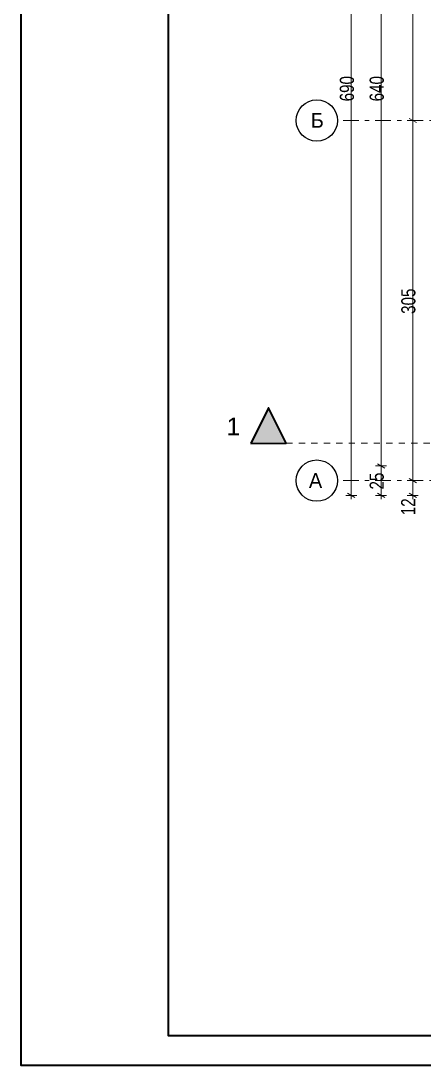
# Model space of a CAD drawing. Extents: x 1230 to 300706, y -1407 to 36108.
# Drawn here: x 235751 to 239169, y 2225 to 11069 of the extents above; entities that cross this region are included whole.
import ezdxf

# ---------------------------------------------------------------- set-up
doc = ezdxf.new("R2010")
doc.units = 0
doc.header["$LTSCALE"] = 5
doc.header["$MEASUREMENT"] = 0
doc.linetypes.add('- Двойно прекъснати линии', pattern=[1093.611073, 529.166651, -211.666656, 141.111112, -211.666656])
doc.linetypes.add('- Прекъснати линия', pattern=[423.333333, 211.666667, -211.666667])
for name, color, linetype, lineweight in [('1', 255, 'Continuous', 13), ('25', 9, 'Continuous', 35), ('41', 7, 'Continuous', 35), ('7', 7, 'Continuous', 25), ('85', 254, 'Continuous', 20)]:
    doc.layers.add(name, color=color, linetype=linetype, lineweight=lineweight)
doc.styles.add('GENERATED_STYLE_3', font='GOTHIC.TTF')
doc.styles.add('GENERATED_STYLE_6', font='Cambria Math.ttf')

msp = doc.modelspace()

# ---------------------------------------------------------------- hatches: boundary and pattern name
at = {"layer": '25', "linetype": 'Continuous', "lineweight": 35}
msp.add_hatch(color=256, dxfattribs=at).paths.add_polyline_path([(237700.9, 7491.1), (238000.9, 7491.6), (237850.4, 7791.3)])

# ---------------------------------------------------------------- linework, layer by layer
at = {"layer": '1', "linetype": '- Двойно прекъснати линии', "lineweight": 13, "ltscale": 0.05}
for p, q in [((239434.5, 10225.3), (238434.5, 10225.3)), ((239434.5, 7175.3), (238434.5, 7175.3))]:
    msp.add_line(p, q, dxfattribs=at)
at = {"layer": '25', "linetype": 'Continuous', "lineweight": 35, "flags": 128}
msp.add_lwpolyline([(237700.9, 7491.1), (238000.9, 7491.6), (237850.4, 7791.3)], close=True, dxfattribs=at)
at = {"layer": '41', "linetype": 'Continuous', "lineweight": 35, "ltscale": 0.1, "flags": 128}
for points in [[(256750.7, 17075.4), (235750.7, 17075.4), (235750.7, 2225.4), (256750.7, 2225.4)], [(256500.7, 16825.4), (237000.7, 16825.4), (237000.7, 2475.4), (256500.7, 2475.4)]]:
    msp.add_lwpolyline(points, close=True, dxfattribs=at)
at = {"layer": '7', "linetype": 'Continuous', "lineweight": 25}
for centre in [(238259.5, 10225.3), (238259.5, 7175.3)]:
    msp.add_circle(centre, 175, dxfattribs=at)
at = {"layer": '85', "linetype": 'Continuous', "lineweight": 20, "ltscale": 0.05}
for p, q in [((238551.1, 7050.3), (238551.1, 13950.3)), ((239072.2, 10225.3), (239072.2, 13825.3)), ((238803.8, 7300.3), (238803.8, 13700.3)), ((239119.1, 10225.3), (239025.3, 10225.3)), ((239040.9, 10243.3), (239103.4, 10207.2)), ((239072.2, 7175.3), (239072.2, 10225.3)), ((238850.7, 7300.3), (238757, 7300.3)), ((238772.6, 7318.3), (238835.1, 7282.2)), ((238803.8, 7050.3), (238803.8, 7300.3)), ((239119.1, 7175.3), (239025.3, 7175.3)), ((239040.9, 7193.3), (239103.4, 7157.2)), ((239072.2, 7050.3), (239072.2, 7175.3)), ((238597.9, 7050.3), (238504.2, 7050.3)), ((238519.8, 7068.3), (238582.3, 7032.2)), ((238551.1, 7019.7), (238551.1, 7050.3)), ((238850.7, 7050.3), (238757, 7050.3)), ((238772.6, 7068.3), (238835.1, 7032.2)), ((238803.8, 7019.7), (238803.8, 7050.3)), ((239119.1, 7050.3), (239025.3, 7050.3)), ((239040.9, 7068.3), (239103.4, 7032.2)), ((239072.2, 7019.7), (239072.2, 7050.3))]:
    msp.add_line(p, q, dxfattribs=at)
at = {"layer": '85', "linetype": '- Прекъснати линия', "lineweight": 20, "ltscale": 0.05}
msp.add_line((238000.9, 7491.6), (255204.5, 7518.1), dxfattribs=at)

# ---------------------------------------------------------------- texts
at = {"layer": '1', "linetype": 'Continuous', "lineweight": 13, "char_height": 120, "attachment_point": 7, "rotation": 90, "style": 'GENERATED_STYLE_6'}
for s, insert in [('\\A1;{\\W0.800000x;\\pql;\\fCentury Gothic|b0|i0|c0|p34;690}', (238576, 10387.8)), ('\\A1;{\\W0.800000x;\\pql;\\fCentury Gothic|b0|i0|c0|p34;640}', (238828.8, 10387.8)), ('\\A1;{\\W0.800000x;\\pql;\\fCentury Gothic|b0|i0|c0|p34;305}', (239097.1, 8587.8)), ('\\A1;{\\W0.800000x;\\pql;\\fCentury Gothic|b0|i0|c0|p34;25}', (238828.8, 7100.3)), ('\\A1;{\\W0.800000x;\\pql;\\fCentury Gothic|b0|i0|c0|p34;12}', (239094.1, 6882.2))]:
    msp.add_mtext(s, dxfattribs=dict(at, insert=insert))
at = {"layer": '1', "linetype": 'Continuous', "lineweight": 13, "char_height": 125, "attachment_point": 1, "style": 'GENERATED_STYLE_6'}
for s, insert in [('\\A1;{\\pql;\\pt0;\\fCentury Gothic|b0|i0|c0|p34;Б}', (238208.9, 10289.5)), ('\\A1;{\\pql;\\pt0;\\fCentury Gothic|b0|i0|c0|p34;А}', (238193, 7239.5))]:
    msp.add_mtext(s, dxfattribs=dict(at, insert=insert))
at = {"layer": '25', "linetype": 'Continuous', "lineweight": 35, "insert": (237610.8, 7559.5), "char_height": 150, "attachment_point": 9, "rotation": 0.08821, "style": 'GENERATED_STYLE_3'}
msp.add_mtext('\\A1;{\\pqr;\\pt0;\\fArial|b0|i0|c0|p34;1}', dxfattribs=at)

doc.saveas('drawing.dxf')
